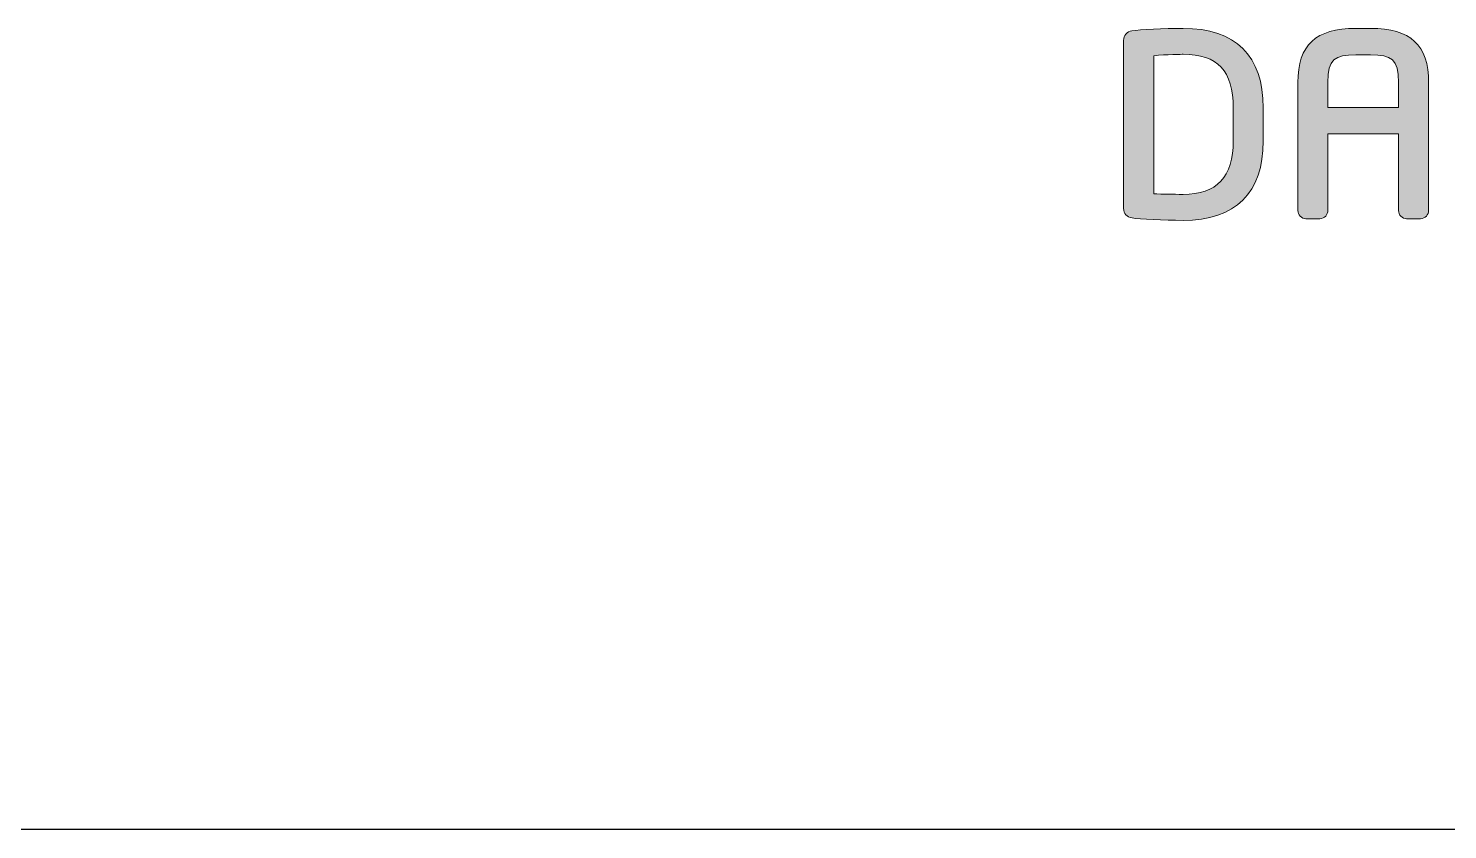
# Model space of a CAD drawing. Extents: x 16296660632 to 16296676784, y -37409619871 to -37409616699.
# Drawn here: x 16296675501.96 to 16296675525.51, y -37409617344.38 to -37409617331.08 of the extents above; entities that cross this region are included whole.
import ezdxf

# ---------------------------------------------------------------- set-up
doc = ezdxf.new("R2010")
doc.units = 0
doc.header["$LTSCALE"] = 10
doc.header["$MEASUREMENT"] = 0
doc.layers.add('BODY', color=7, linetype='CONTINUOUS')
doc.layers.add('레이어 1', color=7, linetype='CONTINUOUS', lineweight=0)

msp = doc.modelspace()

# ---------------------------------------------------------------- hatches: boundary and pattern name
at = {"layer": '레이어 1'}
h = msp.add_hatch(color=7, dxfattribs=at)
h.dxf.hatch_style = 2
edge = h.paths.add_edge_path()
edge.add_spline(control_points=[(16296675521.953, -37409617332.945), (16296675521.953, -37409617333.543), (16296675521.681, -37409617333.834), (16296675521.119, -37409617333.834), (16296675521.119, -37409617333.834), (16296675520.734, -37409617333.827), (16296675520.634, -37409617333.825), (16296675520.634, -37409617333.825), (16296675520.634, -37409617331.531), (16296675520.634, -37409617331.531), (16296675520.833, -37409617331.511), (16296675521.116, -37409617331.508), (16296675521.119, -37409617331.508), (16296675521.696, -37409617331.508), (16296675521.953, -37409617331.782), (16296675521.953, -37409617332.397), (16296675521.953, -37409617332.397), (16296675521.953, -37409617332.945), (16296675521.953, -37409617332.945)], knot_values=[0, 0, 0, 0, 1, 1, 1, 2, 2, 2, 3, 3, 3, 4, 4, 4, 5, 5, 5, 6, 6, 6, 6], degree=3, periodic=0)
edge = h.paths.add_edge_path()
edge.add_spline(control_points=[(16296675521.119, -37409617331.077), (16296675520.807, -37409617331.077), (16296675520.402, -37409617331.096), (16296675520.27, -37409617331.118), (16296675520.187, -37409617331.132), (16296675520.134, -37409617331.194), (16296675520.134, -37409617331.276), (16296675520.134, -37409617331.276), (16296675520.134, -37409617334.066), (16296675520.134, -37409617334.066), (16296675520.134, -37409617334.152), (16296675520.187, -37409617334.212), (16296675520.274, -37409617334.224), (16296675520.399, -37409617334.245), (16296675520.802, -37409617334.264), (16296675521.119, -37409617334.264), (16296675521.99, -37409617334.264), (16296675522.45, -37409617333.808), (16296675522.45, -37409617332.945), (16296675522.45, -37409617332.945), (16296675522.45, -37409617332.397), (16296675522.45, -37409617332.397), (16296675522.45, -37409617331.533), (16296675521.99, -37409617331.077), (16296675521.119, -37409617331.077)], knot_values=[0, 0, 0, 0, 1, 1, 1, 2, 2, 2, 3, 3, 3, 4, 4, 4, 5, 5, 5, 6, 6, 6, 7, 7, 7, 8, 8, 8, 8], degree=3, periodic=0)
h = msp.add_hatch(color=7, dxfattribs=at)
h.dxf.hatch_style = 2
edge = h.paths.add_edge_path()
edge.add_spline(control_points=[(16296675524.695, -37409617332.393), (16296675524.695, -37409617332.393), (16296675523.521, -37409617332.393), (16296675523.521, -37409617332.393), (16296675523.521, -37409617332.35), (16296675523.521, -37409617331.975), (16296675523.521, -37409617331.975), (16296675523.521, -37409617331.583), (16296675523.638, -37409617331.517), (16296675523.987, -37409617331.517), (16296675523.987, -37409617331.517), (16296675524.23, -37409617331.517), (16296675524.23, -37409617331.517), (16296675524.579, -37409617331.517), (16296675524.695, -37409617331.583), (16296675524.695, -37409617331.975), (16296675524.695, -37409617331.975), (16296675524.695, -37409617332.35), (16296675524.695, -37409617332.393)], knot_values=[0, 0, 0, 0, 1, 1, 1, 2, 2, 2, 3, 3, 3, 4, 4, 4, 5, 5, 5, 6, 6, 6, 6], degree=3, periodic=0)
edge = h.paths.add_edge_path()
edge.add_spline(control_points=[(16296675524.23, -37409617331.077), (16296675524.23, -37409617331.077), (16296675523.987, -37409617331.077), (16296675523.987, -37409617331.077), (16296675523.322, -37409617331.077), (16296675523.025, -37409617331.354), (16296675523.025, -37409617331.975), (16296675523.025, -37409617331.975), (16296675523.025, -37409617334.098), (16296675523.025, -37409617334.098), (16296675523.025, -37409617334.173), (16296675523.086, -37409617334.236), (16296675523.157, -37409617334.236), (16296675523.157, -37409617334.236), (16296675523.39, -37409617334.236), (16296675523.39, -37409617334.236), (16296675523.472, -37409617334.236), (16296675523.521, -37409617334.166), (16296675523.521, -37409617334.098), (16296675523.521, -37409617334.098), (16296675523.521, -37409617332.878), (16296675523.521, -37409617332.83), (16296675523.521, -37409617332.83), (16296675524.695, -37409617332.83), (16296675524.695, -37409617332.83), (16296675524.695, -37409617332.878), (16296675524.695, -37409617334.098), (16296675524.695, -37409617334.098), (16296675524.695, -37409617334.174), (16296675524.755, -37409617334.236), (16296675524.829, -37409617334.236), (16296675524.829, -37409617334.236), (16296675525.059, -37409617334.236), (16296675525.059, -37409617334.236), (16296675525.139, -37409617334.236), (16296675525.193, -37409617334.165), (16296675525.193, -37409617334.098), (16296675525.193, -37409617334.098), (16296675525.193, -37409617331.975), (16296675525.193, -37409617331.975), (16296675525.193, -37409617331.354), (16296675524.896, -37409617331.077), (16296675524.23, -37409617331.077)], knot_values=[0, 0, 0, 0, 1, 1, 1, 2, 2, 2, 3, 3, 3, 4, 4, 4, 5, 5, 5, 6, 6, 6, 7, 7, 7, 8, 8, 8, 9, 9, 9, 10, 10, 10, 11, 11, 11, 12, 12, 12, 13, 13, 13, 14, 14, 14, 14], degree=3, periodic=0)

# ---------------------------------------------------------------- linework, layer by layer
at = {"layer": 'BODY'}
msp.add_line((16296675549.565, -37409617344.377), (16296675434.565, -37409617344.377), dxfattribs=at)
at = {"layer": '레이어 1', "color": 7}
for points, knots in [([(16296675521.119, -37409617331.077), (16296675520.807, -37409617331.077), (16296675520.402, -37409617331.096), (16296675520.27, -37409617331.118), (16296675520.187, -37409617331.132), (16296675520.134, -37409617331.194), (16296675520.134, -37409617331.276), (16296675520.134, -37409617331.276), (16296675520.134, -37409617334.066), (16296675520.134, -37409617334.066), (16296675520.134, -37409617334.152), (16296675520.187, -37409617334.212), (16296675520.274, -37409617334.224), (16296675520.399, -37409617334.245), (16296675520.802, -37409617334.264), (16296675521.119, -37409617334.264), (16296675521.99, -37409617334.264), (16296675522.45, -37409617333.808), (16296675522.45, -37409617332.945), (16296675522.45, -37409617332.945), (16296675522.45, -37409617332.397), (16296675522.45, -37409617332.397), (16296675522.45, -37409617331.533), (16296675521.99, -37409617331.077), (16296675521.119, -37409617331.077)], [0, 0, 0, 0, 1, 1, 1, 2, 2, 2, 3, 3, 3, 4, 4, 4, 5, 5, 5, 6, 6, 6, 7, 7, 7, 8, 8, 8, 8]), ([(16296675524.23, -37409617331.077), (16296675524.23, -37409617331.077), (16296675523.987, -37409617331.077), (16296675523.987, -37409617331.077), (16296675523.322, -37409617331.077), (16296675523.025, -37409617331.354), (16296675523.025, -37409617331.975), (16296675523.025, -37409617331.975), (16296675523.025, -37409617334.098), (16296675523.025, -37409617334.098), (16296675523.025, -37409617334.173), (16296675523.086, -37409617334.236), (16296675523.157, -37409617334.236), (16296675523.157, -37409617334.236), (16296675523.39, -37409617334.236), (16296675523.39, -37409617334.236), (16296675523.472, -37409617334.236), (16296675523.521, -37409617334.166), (16296675523.521, -37409617334.098), (16296675523.521, -37409617334.098), (16296675523.521, -37409617332.878), (16296675523.521, -37409617332.83), (16296675523.521, -37409617332.83), (16296675524.695, -37409617332.83), (16296675524.695, -37409617332.83), (16296675524.695, -37409617332.878), (16296675524.695, -37409617334.098), (16296675524.695, -37409617334.098), (16296675524.695, -37409617334.174), (16296675524.755, -37409617334.236), (16296675524.829, -37409617334.236), (16296675524.829, -37409617334.236), (16296675525.059, -37409617334.236), (16296675525.059, -37409617334.236), (16296675525.139, -37409617334.236), (16296675525.193, -37409617334.165), (16296675525.193, -37409617334.098), (16296675525.193, -37409617334.098), (16296675525.193, -37409617331.975), (16296675525.193, -37409617331.975), (16296675525.193, -37409617331.354), (16296675524.896, -37409617331.077), (16296675524.23, -37409617331.077)], [0, 0, 0, 0, 1, 1, 1, 2, 2, 2, 3, 3, 3, 4, 4, 4, 5, 5, 5, 6, 6, 6, 7, 7, 7, 8, 8, 8, 9, 9, 9, 10, 10, 10, 11, 11, 11, 12, 12, 12, 13, 13, 13, 14, 14, 14, 14]), ([(16296675521.953, -37409617332.945), (16296675521.953, -37409617333.543), (16296675521.681, -37409617333.834), (16296675521.119, -37409617333.834), (16296675521.119, -37409617333.834), (16296675520.734, -37409617333.827), (16296675520.634, -37409617333.825), (16296675520.634, -37409617333.825), (16296675520.634, -37409617331.531), (16296675520.634, -37409617331.531), (16296675520.833, -37409617331.511), (16296675521.116, -37409617331.508), (16296675521.119, -37409617331.508), (16296675521.696, -37409617331.508), (16296675521.953, -37409617331.782), (16296675521.953, -37409617332.397), (16296675521.953, -37409617332.397), (16296675521.953, -37409617332.945), (16296675521.953, -37409617332.945)], [0, 0, 0, 0, 1, 1, 1, 2, 2, 2, 3, 3, 3, 4, 4, 4, 5, 5, 5, 6, 6, 6, 6]), ([(16296675524.695, -37409617332.393), (16296675524.695, -37409617332.393), (16296675523.521, -37409617332.393), (16296675523.521, -37409617332.393), (16296675523.521, -37409617332.35), (16296675523.521, -37409617331.975), (16296675523.521, -37409617331.975), (16296675523.521, -37409617331.583), (16296675523.638, -37409617331.517), (16296675523.987, -37409617331.517), (16296675523.987, -37409617331.517), (16296675524.23, -37409617331.517), (16296675524.23, -37409617331.517), (16296675524.579, -37409617331.517), (16296675524.695, -37409617331.583), (16296675524.695, -37409617331.975), (16296675524.695, -37409617331.975), (16296675524.695, -37409617332.35), (16296675524.695, -37409617332.393)], [0, 0, 0, 0, 1, 1, 1, 2, 2, 2, 3, 3, 3, 4, 4, 4, 5, 5, 5, 6, 6, 6, 6])]:
    msp.add_open_spline(points, degree=3, knots=knots, dxfattribs=at)

doc.saveas('drawing.dxf')
